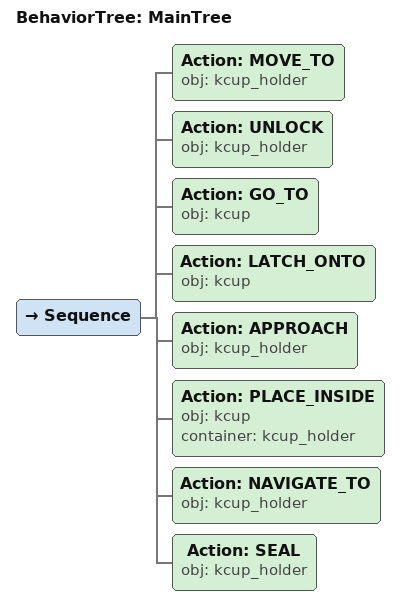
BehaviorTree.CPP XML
<root main_tree_to_execute="MainTree">
  <BehaviorTree ID="MainTree">
    <Sequence>
      <!-- Move to kcup_holder -->
      <Action ID="MOVE_TO" obj="kcup_holder" />
      <!-- Unlock kcup_holder -->
      <Action ID="UNLOCK" obj="kcup_holder" />
      <!-- Go to kcup -->
      <Action ID="GO_TO" obj="kcup" />
      <!-- Latch onto kcup -->
      <Action ID="LATCH_ONTO" obj="kcup" />
      <!-- Approach kcup_holder -->
      <Action ID="APPROACH" obj="kcup_holder" />
      <!-- Place kcup inside kcup_holder -->
      <Action ID="PLACE_INSIDE" obj="kcup" container="kcup_holder" />
      <!-- Navigate to kcup_holder -->
      <Action ID="NAVIGATE_TO" obj="kcup_holder" />
      <!-- Seal kcup_holder -->
      <Action ID="SEAL" obj="kcup_holder" />
    </Sequence>
  </BehaviorTree>
</root>
